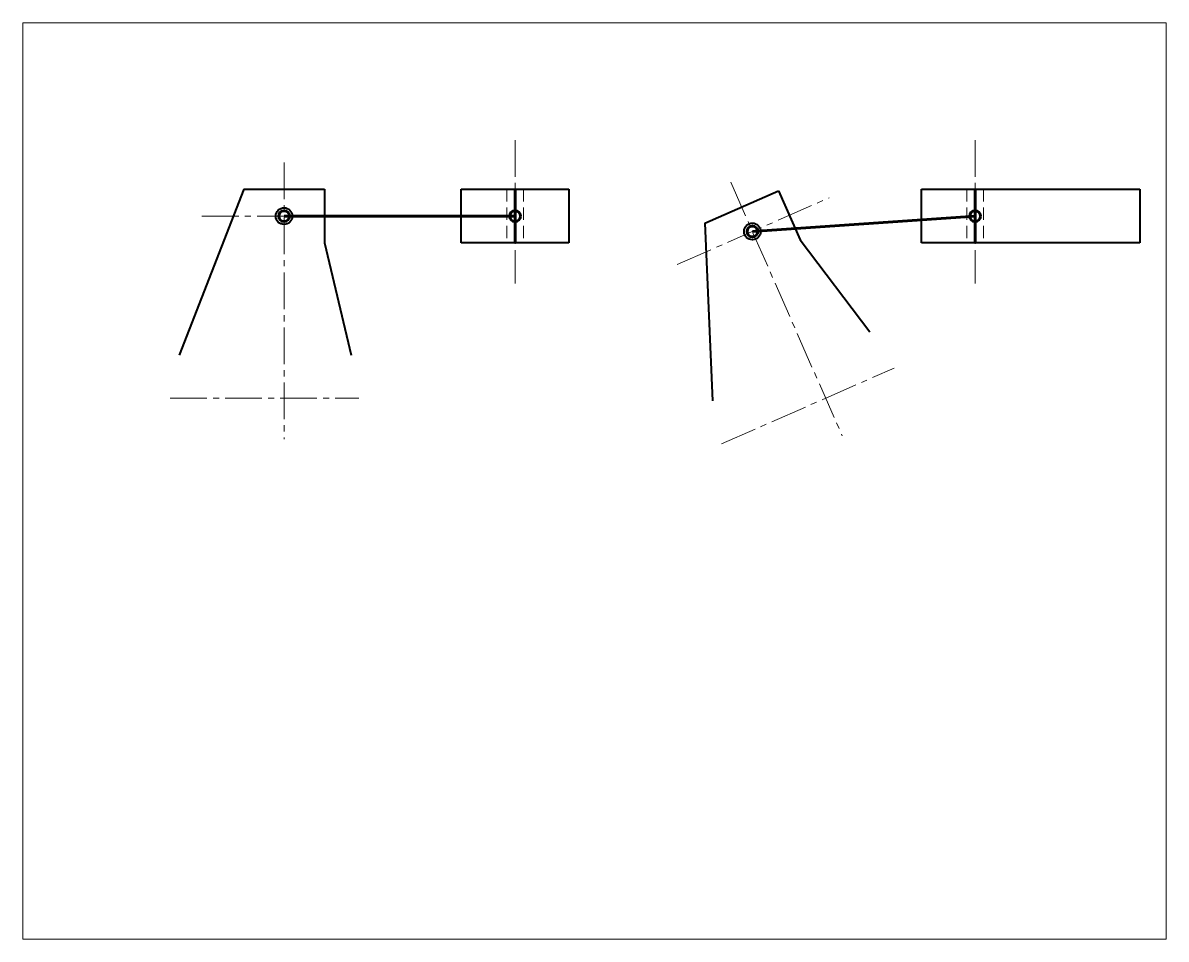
# Paper-space layout 'Layout2' of a CAD drawing. Header units: millimetres. Extents: x 0 to 195, y 101 to 257.
# The model-space entities are those that its viewports show. They can reach past a viewport. Long polylines and large blocks are cut down to what shows.
import ezdxf

# ---------------------------------------------------------------- set-up
doc = ezdxf.new("R2010")
doc.units = ezdxf.units.MM
doc.header["$LTSCALE"] = 0.3
doc.linetypes.add('CENTER2', pattern=[28.575, 19.05, -3.175, 3.175, -3.175])
doc.linetypes.add('DASHED2', pattern=[9.525, 6.35, -3.175])
doc.layers.get('0').update_dxf_attribs({"lineweight": 40})
doc.layers.add('center', color=7, linetype='CENTER2', lineweight=20)
doc.layers.add('hidden', color=7, linetype='DASHED2', lineweight=20)
doc.layers.add('rod', color=7, linetype='Continuous', lineweight=60, true_color=0xbd5800)

msp = doc.modelspace()

# ---------------------------------------------------------------- linework, layer by layer
for p, q in [((3742.68, 1280.57), (3730.68, 1249.69)), ((3742.68, 1280.57), (3757.68, 1280.57)), ((3757.68, 1280.57), (3757.68, 1270.57)), ((3783.17, 1280.57), (3803.17, 1280.57)), ((3783.17, 1270.57), (3783.17, 1280.57)), ((3803.17, 1280.57), (3803.17, 1270.57)), ((3828.46, 1274.27), (3842.19, 1280.3)), ((3842.19, 1280.3), (3846.22, 1271.15)), ((3868.78, 1280.57), (3888.78, 1280.57)), ((3868.78, 1270.57), (3868.78, 1280.57)), ((3888.78, 1280.57), (3909.45, 1280.57)), ((3909.45, 1280.57), (3909.45, 1270.57)), ((3828.46, 1274.27), (3829.9, 1241.17)), ((3757.68, 1270.57), (3762.68, 1249.69)), ((3803.17, 1270.57), (3783.17, 1270.57)), ((3846.22, 1271.15), (3859.2, 1254.05)), ((3888.78, 1270.57), (3868.78, 1270.57)), ((3909.45, 1270.57), (3888.78, 1270.57))]:
    msp.add_line(p, q)
for centre in [(3750.18, 1275.57), (3837.34, 1272.71)]:
    msp.add_circle(centre, 1.55)
at = {"layer": 'center'}
for p, q in [((3793.17, 1289.73), (3793.17, 1263.05)), ((3878.78, 1289.73), (3878.78, 1263.05)), ((3750.18, 1285.57), (3750.18, 1234.04)), ((3833.32, 1281.86), (3854.05, 1234.69)), ((3823.36, 1266.56), (3851.61, 1278.98)), ((3734.91, 1275.57), (3765.77, 1275.57)), ((3831.58, 1233.17), (3863.71, 1247.29)), ((3729, 1241.69), (3764.09, 1241.69))]:
    msp.add_line(p, q, dxfattribs=at)
at = {"layer": 'hidden'}
for p, q in [((3791.62, 1280.57), (3791.62, 1270.57)), ((3794.72, 1280.57), (3794.72, 1270.57)), ((3877.23, 1280.57), (3877.23, 1270.57)), ((3880.33, 1280.57), (3880.33, 1270.57))]:
    msp.add_line(p, q, dxfattribs=at)
at = {"layer": 'rod'}
for p, q in [((3793.17, 1275.57), (3793.17, 1280.57)), ((3878.78, 1275.57), (3878.78, 1280.57)), ((3750.18, 1275.57), (3793.17, 1275.57)), ((3793.17, 1275.57), (3793.17, 1270.57)), ((3837.34, 1272.71), (3878.78, 1275.57)), ((3878.78, 1275.57), (3878.78, 1270.57))]:
    msp.add_line(p, q, dxfattribs=at)
for centre in [(3750.18, 1275.57), (3793.17, 1275.57), (3878.78, 1275.57), (3837.34, 1272.71)]:
    msp.add_circle(centre, 1, dxfattribs=at)

psp = doc.layouts.new('Layout2')

# ---------------------------------------------------------------- viewports
at = {"layer": 'center'}
psp.add_viewport(center=(97.23, 178.83), size=(194.69, 156), view_center_point=(3807.95, 1226.28), view_height=170.4869, dxfattribs=at)

doc.saveas('drawing.dxf')
